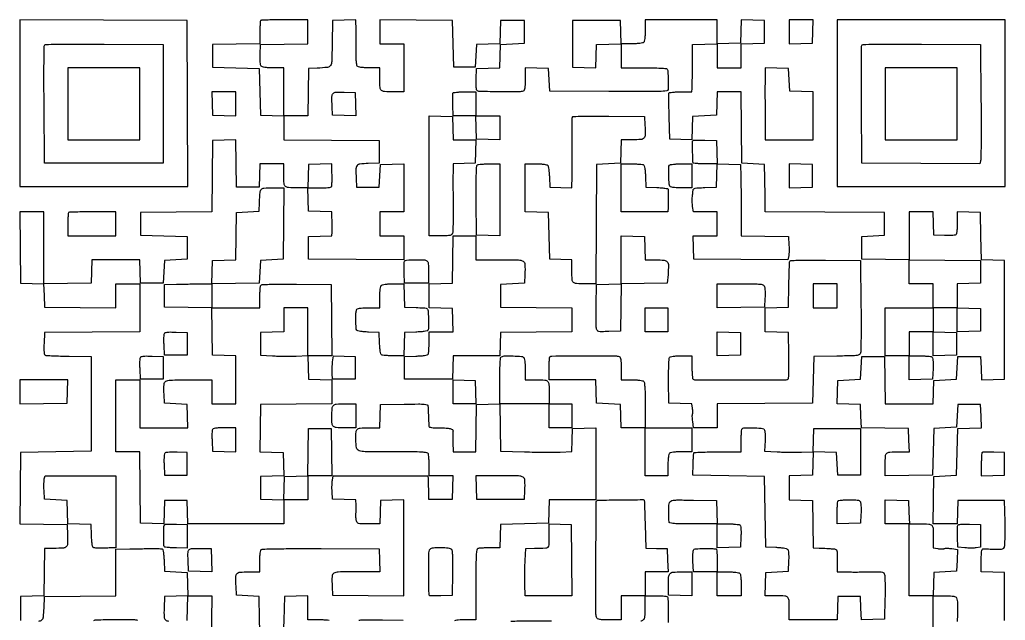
# Model space of a CAD drawing. Extents: x 156 to 936, y 100 to 969.
# Drawn here: x 156 to 936, y 494 to 969 of the extents above; entities that cross this region are included whole.
import ezdxf

# ---------------------------------------------------------------- set-up
doc = ezdxf.new("R2010")
doc.units = 0

msp = doc.modelspace()

# ---------------------------------------------------------------- linework, layer by layer
for points in [[(935.5, 493.5), (935.5, 512.5), (935.5, 531.5), (926.25, 531.787526), (917, 532.075052), (917, 541.037526, -0.00744), (917.063008, 545.271671, -0.02682), (917.287754, 547.96063, -0.04033), (917.655897, 549.625425, -0.306589), (918.25, 550.103467, -0.021515), (919.076863, 550.136195, -0.001507), (921.397508, 550.121163, -0.002134), (924.165553, 550.083074, -0.001605), (927.209602, 550.018417, 0.005646), (932.010131, 549.955262, 0.063929), (933.891915, 550.19329, 0.171243), (934.879098, 550.858136, 0.099633), (935.494778, 552.16495, 0.053713), (935.711545, 553.768641, 0.003003), (935.817507, 558.807829, 0.004598), (935.852496, 564.817956, 0.00335), (935.785177, 571.5), (935.5, 588.5), (917, 588.5), (898.5, 588.5), (898.212474, 579.25), (897.924948, 570), (888.440409, 570), (878.955869, 570), (879.227935, 588.75), (879.5, 607.5), (888.5, 608), (897.5, 608.5), (898, 627), (898.5, 645.5), (907.787023, 645.788016), (917.074046, 646.076031), (916.787023, 655.288016), (916.5, 664.5), (907.5, 664.5), (898.5, 664.5), (898, 655.5), (897.5, 646.5), (888.5, 646), (879.5, 645.5), (879, 627), (878.5, 608.5), (859.75, 608.227935), (841, 607.955869), (841, 616.870946, -0.014735), (841.19974, 623.647444, -0.195701), (842.254719, 625.857023, -0.175121), (844.606502, 626.829519, -0.011345), (852.119313, 627), (860.075052, 627), (859.787526, 636.25), (859.5, 645.5), (840.787236, 645.771928), (822.074471, 646.043857), (821.787236, 655.271928), (821.5, 664.5), (812.212977, 664.788016), (802.925954, 665.076031), (803.212977, 674.288016), (803.5, 683.5), (812.5, 684), (821.5, 684.5), (822, 693.5), (822.5, 702.5), (831.5, 702.5), (840.5, 702.5), (840.772065, 683.75), (841.044131, 665), (859.984539, 665), (878.924948, 665), (879.212474, 674.25), (879.5, 683.5), (888.5, 684), (897.5, 684.5), (898, 693.5), (898.5, 702.5), (907.5, 702.5), (916.5, 702.5), (916.788016, 693.212977), (917.076031, 683.925954), (926.288016, 684.212977), (935.5, 684.5), (935.5, 731.5), (935.5, 778.5), (926.271928, 778.787236), (917.043857, 779.074471), (916.771928, 797.787236), (916.5, 816.5), (907.25, 816.787526), (898, 817.075052), (897.984687, 808.787526, -0.009129), (897.918962, 805.519034, -0.01216), (897.732898, 802.554613, -0.009485), (897.472502, 800.106611, -0.110544), (897.149034, 799.206902, -0.187221), (896.340297, 798.610638, -0.039341), (894.5815, 798.278749, -0.027159), (891.914541, 798.135766, -0.008519), (887.914347, 798.206902), (879.5, 798.5), (879.212474, 807.75), (878.924948, 817), (869.462474, 817), (860, 817), (860, 797.977935), (860, 778.955869), (841.25, 779.227935), (822.5, 779.5), (822.5, 788.5), (822.5, 797.5), (831.5, 798), (840.5, 798.5), (840.5, 807.5), (840.5, 816.5), (793.25, 816.759792), (746, 817.019583), (745.955913, 824.259792, 0.0013), (745.924866, 827.832584, 0.000512), (745.86429, 832.751314, 0.000507), (745.787989, 838.066742, 0.000634), (745.705913, 843), (745.5, 854.5), (736.5, 855), (727.5, 855.5), (727.234427, 883.75), (726.968853, 912), (717.521953, 912), (708.075052, 912), (707.787526, 902.75), (707.5, 893.5), (698, 893), (688.5, 892.5), (688.211966, 883.211622), (687.923933, 873.923244), (679.211966, 874.211622), (670.5, 874.5), (670, 892.265642, -0.001896), (669.832473, 899.145783, -0.002916), (669.744792, 905.101782, -0.000969), (669.709014, 910.248941, -0.083071), (669.833333, 911.015642, -0.280891), (670.30482, 911.410051, -0.010733), (672.668746, 911.713055, -0.016348), (675.616019, 911.929551, -0.010158), (679.083333, 912), (688, 912), (688.166102, 914.75, 0.010913), (688.235366, 916.548063, 0.000836), (688.308057, 921.392188, 0.001148), (688.371846, 927.171376, 0.000875), (688.416102, 933.5), (688.5, 949.5), (698.25, 949.786212), (708, 950.072424), (708, 940.536212), (708, 931), (717.5, 931), (727, 931), (727, 940.462474), (727, 949.924948), (736.25, 950.212474), (745.5, 950.5), (745.5, 959.5), (745.5, 968.5), (736.288016, 968.787023), (727.076031, 969.074046), (726.788016, 959.787023), (726.5, 950.5), (717.25, 950.212474), (708, 949.924948), (708, 959.462474), (708, 969), (679.5, 969), (651, 969), (651, 960.7, -0.011084), (650.92177, 957.171507, -0.020332), (650.677711, 954.306878, -0.021091), (650.310542, 952.139671, -0.144849), (649.8, 951.2, -0.144682), (648.861987, 950.689961, -0.021131), (646.701269, 950.322617, -0.02038), (643.847487, 950.078344, -0.011159), (640.337526, 950), (632.075052, 950), (631.787526, 959.25), (631.5, 968.5), (612.5, 968.5), (593.5, 968.5), (593.5, 950), (593.5, 931.5), (602.711984, 931.212977), (611.923969, 930.925954), (612.211984, 940.212977), (612.5, 949.5), (622.25, 949.786212), (632, 950.072424), (632, 940.536212), (632, 931), (649.940983, 931, -0.004331), (657.445452, 930.934997, -0.009315), (663.224807, 930.727127, -0.004769), (667.767543, 930.435451, -0.240366), (668.508939, 929.985536, -0.125869), (668.891976, 928.760975, -0.004072), (669.123997, 923.560888, -0.008689), (669.226019, 918.211016, -0.014794), (669.10127, 913.740112, -0.370861), (668.044301, 912.64517, -0.015192), (662.148557, 912.276874, -0.008711), (651.274123, 912.118268, -0.000681), (622.25, 912.240112), (575.5, 912.5), (575, 921.5), (574.5, 930.5), (565.25, 930.787526), (556, 931.075052), (556, 922.144515, -0.006687), (555.937123, 917.443624, -0.034414), (555.688728, 914.851928, -0.069706), (555.217512, 913.347501, -0.192751), (554.418213, 912.606989, -0.091262), (551.158072, 911.998952, -0.002276), (535.974255, 912.032123, -0.001617), (520.437678, 912.187052, -0.138914), (518.206902, 912.850966, -0.187221), (517.610638, 913.659703, -0.039341), (517.278749, 915.4185, -0.027159), (517.135766, 918.085459, -0.008519), (517.206902, 922.085653), (517.5, 930.5), (526.712964, 930.787036), (535.925929, 931.074071), (536.212964, 940.287036), (536.5, 949.5), (546, 950), (555.5, 950.5), (555.5, 959.5), (555.5, 968.5), (546, 968.5), (536.5, 968.5), (536.212964, 959.287036), (535.925929, 950.074071), (526.712964, 949.787036), (517.5, 949.5), (517, 940.5), (516.5, 931.5), (508, 931.5), (499.5, 931.5), (499, 950), (498.5, 968.5), (469.75, 968.765335), (441, 969.030671), (441, 959.515335), (441, 950), (450.5, 950), (460, 950), (460, 931), (460, 912), (452.081787, 912, -0.01141), (444.599988, 912.170753, -0.175208), (442.252746, 913.14255, -0.195511), (441.199638, 915.349521, -0.014768), (441, 922.106989), (441, 931), (432.622445, 931, -0.009981), (428.851243, 931.075292, -0.023877), (426.063977, 931.320277, -0.029276), (424.089286, 931.708143, -0.157685), (423.176821, 932.286944, -0.139185), (422.749561, 933.253728, -0.012507), (422.443752, 935.912297, -0.015085), (422.246783, 939.227521, -0.010021), (422.21199, 943.036944, 0.002121), (422.240165, 947.26301, 0.001372), (422.238603, 952.154688, 0.001379), (422.210775, 956.934878, 0.002609), (422.157614, 960.787526), (422, 969.075052), (412.75, 968.787526), (403.5, 968.5), (403.227493, 950.263403, -0.003798), (402.906799, 936.036086, -0.12848), (401.960325, 932.813785, -0.236188), (399.5988, 931.314503, -0.016371), (391.5, 930.754332), (384.5, 930.5), (384.227935, 911.75), (383.955869, 893), (374.41933, 893), (364.882791, 893), (365.005367, 902.25, 0.001626), (365.047817, 906.495144, 0.000916), (365.073144, 911.646875, 0.000914), (365.079677, 916.84609, 0.001497), (365.063971, 921.25), (365, 931), (356.622445, 931, -0.009406), (352.657348, 931.0746, -0.027148), (349.921657, 931.326735, -0.03848), (348.060853, 931.748928, -0.145524), (347.078674, 932.405204, -0.126804), (346.594776, 933.431833, -0.023545), (346.298867, 935.514748, -0.021342), (346.157498, 938.264652, -0.01153), (346.206229, 941.655204), (346.5, 949.5), (365.25, 949.772065), (384, 950.044131), (384, 959.522065), (384, 969), (365.666667, 969, 0.0034), (358.591013, 968.951878, 0.005368), (352.522917, 968.804167, 0.001621), (347.281849, 968.603258, 0.188134), (346.666667, 968.333333, 0.174642), (346.400825, 967.768066, 0.005895), (346.195833, 965.27419, 0.0105), (346.048335, 962.28013, 0.007056), (346, 958.855399), (346, 950.044131), (327.25, 949.772065), (308.5, 949.5), (308.5, 940.5), (308.5, 931.5), (327, 931), (345.5, 930.5), (346, 912), (346.5, 893.5), (355.75, 893.212474), (365, 892.924948), (365, 883.474499), (365, 874.02405), (402.75, 873.762025), (440.5, 873.5), (440.5, 864.5), (440.5, 855.5), (431.759315, 855.211203, 0.017722), (425.222155, 854.762911, 0.198326), (422.97509, 853.54849, 0.170867), (422.062458, 851.011209, 0.012477), (422.199088, 843.479083), (422.5, 836.5), (431.5, 836.5), (440.5, 836.5), (441, 845.5), (441.5, 854.5), (450.75, 854.787526), (460, 855.075052), (460, 836.037526), (460, 817), (450.5, 817), (441, 817), (441, 807.5), (441, 798), (450.5, 798), (460, 798), (460, 788.531091), (460, 779.062183), (422.25, 779.281091), (384.5, 779.5), (384.5, 788.5), (384.5, 797.5), (393.75, 797.787526), (403, 798.075052), (403.133112, 800.787526, 0.007695), (403.205505, 802.938386, 0.005474), (403.223131, 805.350366, 0.003789), (403.187614, 808.516471, 0.001219), (403.087891, 813.212474), (403, 816.924948), (393.75, 817.212474), (384.5, 817.5), (384.212474, 826.75), (383.924948, 836), (393.462474, 836, 0.005603), (398.523885, 836.056719, 0.033123), (401.162374, 836.291191, 0.076292), (402.57321, 836.738681, 0.272397), (403.071429, 837.5, 0.007464), (403.099181, 838.349573, 0.001456), (403.121875, 839.88125, 0.001546), (403.137614, 841.667176, 0.00143), (403.142857, 843.5, 0.00131), (403.137668, 845.481078, 0.000912), (403.121875, 847.717273, 0.00092), (403.098863, 849.862526, 0.001906), (403.071429, 851.537526), (403, 855.075052), (393.75, 854.787526), (384.5, 854.5), (384.212474, 845.25), (383.924948, 836), (376.044262, 836, -0.011491), (368.592092, 836.171283, -0.175559), (366.249844, 837.143776, -0.19511), (365.199102, 839.350994, -0.014732), (365, 846.106989), (365, 855), (355.537526, 855), (346.075052, 855), (345.787526, 845.75), (345.5, 836.5), (336.5, 836.5), (327.5, 836.5), (327.227798, 855.287232), (326.955596, 874.074464), (317.727798, 873.787232), (308.5, 873.5), (308.234453, 845.265547), (307.968906, 817.031094), (279.734453, 816.765547), (251.5, 816.5), (251.5, 807.5), (251.5, 798.5), (270, 798), (288.5, 797.5), (288.5, 788.5), (288.5, 779.5), (279.5, 779), (270.5, 778.5), (270, 769.5), (269.5, 760.5), (260.5, 760.5), (251.5, 760.5), (251.212474, 769.75), (250.924948, 779), (232, 779), (213.075052, 779), (212.787526, 769.75), (212.5, 760.5), (193.75, 760.227935), (175, 759.955869), (175, 788.477935), (175, 817), (165.484427, 817), (155.968853, 817), (156.234427, 788.75), (156.5, 760.5), (165.712964, 760.212964), (174.925929, 759.925929), (175.212964, 750.712964), (175.5, 741.5), (203.75, 741.234427), (232, 740.968853), (232, 750.484427), (232, 760), (241.5, 760), (251, 760), (251, 741.012025), (251, 722.02405), (213.25, 721.762025), (175.5, 721.5), (175.210829, 712.733647, 0.00737), (175.132465, 708.436735, 0.028627), (175.275393, 705.779803, 0.046619), (175.61643, 704.132566, 0.230735), (176.244302, 703.459747, 0.080308), (177.248239, 703.249818, 0.001709), (182.309211, 703.034876, 0.003904), (188.244387, 702.849525, 0.002617), (195.033473, 702.7261), (212.5, 702.5), (212.5, 665), (212.5, 627.5), (184.5, 627), (156.5, 626.5), (156.234464, 598.272122), (155.968929, 570.044245), (174.734464, 569.772122), (193.5, 569.5), (193.789171, 560.733647, -0.015236), (193.805876, 554.065499, -0.198379), (192.816365, 551.847555, -0.177161), (190.497243, 550.842897, -0.0117), (183.101522, 550.586035), (175.5, 550.5), (175.228072, 531.787236), (174.956143, 513.074471), (165.728072, 512.787236), (156.5, 512.5), (156.5, 503), (156.5, 493.5)], [(345.958517, 486.981462, -0.004527), (345.773792, 494.573796), (345.5, 512.5), (336.5, 513), (327.5, 513.5), (327.199088, 520.479083, -0.012322), (327.058134, 528.11956, -0.176722), (327.990719, 530.627338, -0.202101), (330.267676, 531.772817, -0.01682), (337.019052, 532), (346, 532), (346, 540.377555, -0.009914), (346.074014, 544.110033, -0.023531), (346.314505, 546.876642, -0.027886), (346.690413, 548.836316, -0.175627), (347.25, 549.666701, -0.153923), (348.390123, 550.050424, -0.000693), (361.261784, 550.279805, -0.003102), (376.265799, 550.433289, -0.00174), (394.5, 550.443219), (440.5, 550.308147), (440.787526, 541.154073), (441.075052, 532), (422.556578, 532, 0.004224), (408.070944, 531.877633, 0.130728), (404.640505, 530.902788, 0.254657), (403.172942, 528.427798, 0.019903), (403.199088, 520.479083), (403.5, 513.5), (431.75, 513.234427), (460, 512.968853), (460, 551.021953), (460, 589.075052), (450.75, 588.787526), (441.5, 588.5), (441.212474, 579.25), (440.924948, 570), (431.981526, 570, -0.004582), (426.332232, 570.051774, -0.0567), (424.204819, 570.333386, -0.163835), (423.110477, 571.034319, -0.108026), (422.439621, 572.384547, -0.02878), (422.226336, 573.503443, -0.015198), (422.084572, 574.910361, -0.015075), (422.026586, 576.363562, -0.022481), (422.071369, 577.634547, 0.01209), (422.149469, 579.027818, 0.005149), (422.189672, 580.895688, 0.005091), (422.191746, 582.889954, 0.00666), (422.1508, 584.712474), (422, 588.924948), (412.75, 589.212474), (403.5, 589.5), (403.189182, 595.5, -0.011001), (403.113846, 598.03116, -0.009668), (403.144467, 600.674855, -0.009761), (403.264851, 603.059607, -0.028609), (403.473426, 604.690997), (404.068488, 607.881994), (441.534244, 607.938284), (479, 607.994574), (479.162177, 605.747287, -0.009486), (479.230379, 604.463323, -0.001767), (479.302512, 602.103891, -0.001893), (479.366653, 599.344752, -0.001728), (479.412177, 596.5), (479.5, 589.5), (489, 589.5), (498.5, 589.5), (498.787526, 598.75), (499.075052, 608), (489.537526, 608), (480, 608), (480, 615.918213, 0.00705), (479.955615, 619.066073, 0.008902), (479.821697, 621.9751, 0.007317), (479.631074, 624.400281, 0.06844), (479.393011, 625.418213, 0.272818), (478.245492, 626.33055, 0.020851), (474.152025, 626.730307, 0.012425), (466.940217, 626.952532, 0.001489), (451, 627, -0.002009), (429.397956, 627.086811, -0.077286), (424.642174, 627.86554, -0.274496), (422.57407, 630.230989, -0.045691), (422, 636.5, -0.015807), (422.197113, 642.73359, -0.190057), (423.199241, 644.86858, -0.177462), (425.421148, 645.821213, -0.013444), (432.069463, 646), (440.924948, 646), (441.212474, 655.25), (441.5, 664.5), (460.25, 664.772065, -0.001895), (471.649527, 664.894273, -0.02158), (476.14699, 664.731294, -0.064797), (478.360198, 664.262368, -0.301625), (479.107888, 663.272065, -0.003652), (479.164147, 662.22157, -0.000548), (479.259399, 660.111169, -0.000615), (479.366095, 657.618531, -0.000531), (479.472168, 655, 0.001221), (479.580273, 652.419418, 0.00156), (479.693112, 650.042187, 0.001207), (479.798745, 648.049697, 0.013194), (479.86428, 647.25, 0.293422), (480.337703, 646.66333, 0.042836), (481.898836, 646.288931, 0.028568), (484.399002, 646.056656, 0.008415), (488.25, 645.984687, -0.01207), (493.511534, 645.847888, -0.046654), (496.740655, 645.381721, -0.099044), (498.471356, 644.579469, -0.289068), (498.934365, 643.408359, 0.043256), (498.870439, 642.770177, 0.001821), (498.848236, 640.490268, 0.003127), (498.848662, 637.7851, 0.002217), (498.881579, 634.75), (499, 627), (507.977935, 627), (516.955869, 627), (517.227935, 645.75), (517.5, 664.5), (526.75, 664.787526), (536, 665.075052), (536, 683.454192, -0.003233), (536.058253, 692.463572, -0.013293), (536.273864, 697.917134, -0.013591), (536.609185, 701.501496, -0.273211), (537.25, 702.337719, -0.091229), (540.224413, 702.945534, -0.012563), (546.570872, 702.91059, -0.008923), (553.044002, 702.596555, -0.181731), (554.8, 701.8, -0.144849), (555.310542, 700.860329, -0.021091), (555.677711, 698.693122, -0.020332), (555.92177, 695.828493, -0.011084), (556, 692.3), (556, 684), (564.893011, 684, -0.014768), (571.650479, 683.800362, -0.195511), (573.85745, 682.747254, -0.175208), (574.829247, 680.400012, -0.01141), (575, 672.918213), (575, 665), (584, 665), (593, 665), (593, 655.5), (593, 646), (584, 646), (575, 646), (575, 655.5), (575, 665), (555.477935, 665), (535.955869, 665), (536.227935, 646.25), (536.5, 627.5), (555.5, 627, 0.002712), (563.450009, 626.833929, 0.002495), (571.625285, 626.748305, 0.002491), (578.914976, 626.744651, 0.008245), (583.713735, 626.845294), (592.92747, 627.190588), (593.213735, 636.345294), (593.5, 645.5), (602.75, 645.787526), (612, 646.075052), (612, 617.537526), (612, 589), (593.537526, 589), (575.075052, 589), (574.787526, 579.75), (574.5, 570.5), (555.5, 570), (536.5, 569.5), (536.212474, 560.25), (535.924948, 551), (528.044262, 551, 0.007082), (524.910777, 550.955612, 0.008933), (522.013877, 550.821697, 0.007357), (519.59865, 550.631047, 0.068336), (518.581787, 550.393011, 0.273), (517.66906, 549.2442, 0.020733), (517.269618, 545.135087, 0.01238), (517.047441, 537.897163, 0.001482), (517, 521.893011), (517, 494), (508.54969, 494, 0.008446), (504.435046, 493.930494, 0.029678), (501.798801, 493.684293, 0.046794), (500.111007, 493.26055, 0.181657)], [(647.429085, 493.176663, 0.18106), (649.767356, 494.179831, 0.19079), (650.809647, 496.45107, 0.013298), (651, 503.606989), (651, 513), (641.5, 513), (632, 513), (632, 503.5), (632, 494), (622.606989, 494, -0.006556), (617.794717, 494.063101, -0.030406), (615.026086, 494.30463, -0.056258), (613.380875, 494.742661, -0.210995), (612.644762, 495.483352, -0.091714), (612.068439, 498.588899, -0.000241), (612.064403, 542.395348, -0.000123), (612.092762, 586.929254, -0.198683), (612.681037, 588.347704, -0.195702), (613.717803, 588.784672, -0.000409), (631.490633, 588.98981, -0.00036), (649.32979, 589.168288, -0.234171), (650.194016, 588.75, -0.156311), (650.277219, 588.521966, -0.000156), (650.49436, 583.018789, -0.001509), (650.716886, 576.858459, -0.000924), (650.944016, 569.590559), (651.5, 550.681118), (660, 550.590559), (668.5, 550.5), (668.787526, 541.25), (669.075052, 532), (660.037526, 532), (651, 532), (651, 522.5), (651, 513), (660, 513, -0.005132), (665.148213, 512.947154, -0.042764), (667.465055, 512.700631, -0.126572), (668.589306, 512.166834, -0.218407), (669.027272, 511.25, -0.000629), (669.045193, 509.998923, -0.00002), (669.111959, 504.873438, -0.000038), (669.189954, 498.832095, -0.000027), (669.277272, 492)], [(879.044039, 488.101301, -0.003154), (879, 495.081787), (879, 513), (869.5, 513), (860, 513), (860, 541.5), (860, 570), (850.5, 570), (841, 570), (841, 579.537526), (841, 589.075052), (850.25, 588.787526), (859.5, 588.5), (859.787526, 579.25), (860.075052, 570), (867.955738, 570, -0.01146), (875.405071, 569.829244, -0.175015), (877.748244, 568.85961, -0.19554), (878.800004, 566.658252, -0.014878), (879, 559.938324), (879, 551.090626), (882.49247, 550.435435, 0.023565), (883.952927, 550.232119, 0.022318), (885.452864, 550.162209, 0.022915), (886.784057, 550.220651, 0.069289), (887.666085, 550.425359, -0.07329), (888.594602, 550.633081, -0.018828), (890.135196, 550.688754, -0.018759), (891.916926, 550.619154, -0.018075), (893.710811, 550.416116), (898.074391, 549.761757), (897.787195, 541.130878), (897.5, 532.5), (888.5, 532), (879.5, 531.5), (879.212474, 522.25), (878.924948, 513), (887.855485, 513, -0.006687), (892.556376, 512.937123, -0.034414), (895.148072, 512.688728, -0.069706), (896.652499, 512.217512, -0.192751), (897.393011, 511.418213, -0.09206), (898.145544, 507.347604, -0.003894), (898.019097, 492.616753, -0.00225)], [(171.057347, 493.065605, 0.177046), (173.578192, 494.009645, 0.194277), (174.776454, 496.321238, 0.015844), (175.212602, 503.259666), (175.5, 512.5), (203.75, 512.765573), (232, 513.031147), (232, 531.515573), (232, 550), (243.25, 550.1825, -0.000082), (248.055009, 550.259664, -0.000067), (253.190969, 550.340617, -0.000067), (257.913478, 550.413785, -0.000178), (261.293725, 550.464494, -0.007877), (263.96253, 550.461532, -0.010831), (266.359783, 550.369134, -0.007739), (268.345779, 550.218583, -0.116127), (268.999758, 550.00015, -0.214736), (269.373177, 549.447441, -0.009589), (269.730428, 547.114419, -0.014689), (270.027242, 544.253952, -0.00983), (270.206033, 540.968156), (270.5, 532.5), (279.5, 532), (288.5, 531.5), (288.787023, 522.288016), (289.074046, 513.076031), (279.787023, 512.788016), (270.5, 512.5), (270.21285, 503.278376, 0.015677), (270.214404, 496.310366, 0.205536), (271.283482, 494.021712, 0.182473), (273.743558, 493.0749, 0.011944)], [(400.847717, 493.511803, 0.008572), (398.426061, 493.751654, 0.011463), (395.496713, 493.923668, 0.008468), (392.25, 493.984687), (384, 494), (384, 503.537526), (384, 513.075052), (374.75, 512.787526), (365.5, 512.5), (364.944016, 493.5, -0.000919), (364.716886, 486.197375, -0.001503)], [(249.418213, 493.393011, 0.090964), (246.266283, 493.982796, 0.00225), (231.524421, 493.968829, 0.001588), (216.434869, 493.838726, 0.139483), (214.292098, 493.201688, 0.195149)], [(459.5, 493.5), (443, 493.747311, 0.003089), (436.515654, 493.804442, 0.004245), (430.685938, 493.770293, 0.002751), (425.795503, 493.673199, 0.0501), (424.25, 493.478259, 0.116609)], [(544.75, 493.071857, -0.000705), (557.093714, 493.155825, -0.001065), (567.842393, 493.190901, -0.001227), (576.954295, 493.178868, -0.002402)]]:
    msp.add_lwpolyline(points, format="xyb")
for points in [[(156, 903.007138), (156, 837), (222.50719, 837), (289.014379, 837), (288.75719, 902.75), (288.5, 968.5), (222.25, 968.757138), (156, 969.014276)], [(765, 959.462474), (765, 949.924948), (774.25, 950.212474), (783.5, 950.5), (783.787526, 959.75), (784.075052, 969), (774.537526, 969), (765, 969)], [(803, 903), (803, 837), (869.5, 837), (936, 837), (936, 903), (936, 969), (869.5, 969), (803, 969)], [(194, 902.5), (194, 874), (222.5, 874), (251, 874), (251, 902.5), (251, 931), (222.5, 931), (194, 931)], [(841, 902.5), (841, 874), (869.5, 874), (898, 874), (898, 902.5), (898, 931), (869.5, 931), (841, 931)], [(308.212474, 902.75), (308.5, 893.5), (317.75, 893.212474), (327, 892.924948), (327, 902.462474), (327, 912), (317.462474, 912), (307.924948, 912)], [(765, 845.5), (765, 835.924948), (774.25, 836.212474), (783.5, 836.5), (783.5, 845.5), (783.5, 854.5), (774.25, 854.787526), (765, 855.075052)], [(784, 750.5), (784, 741), (793.5, 741), (803, 741), (803, 750.5), (803, 760), (793.5, 760), (784, 760)], [(669, 731.5), (669, 722), (660, 722), (651, 722), (651, 731.5), (651, 741), (660, 741), (669, 741)], [(726.5, 712.5), (726.5, 703.5), (717.25, 703.212474), (708, 702.924948), (708, 712.5), (708, 722.075052), (717.25, 721.787526), (726.5, 721.5)], [(156, 674.477935), (156, 664.955869), (174.75, 665.227935), (193.5, 665.5), (193.787526, 674.75), (194.075052, 684), (175.037526, 684), (156, 684)], [(516.787526, 674.25), (517.075052, 665), (508.037526, 665), (499, 665), (499, 674.538933), (499, 684.077866), (507.75, 683.788933), (516.5, 683.5)]]:
    msp.add_lwpolyline(points, close=True)
for points in [[(269.5, 902.5), (269.5, 855.5), (222.5, 855.5), (175.5, 855.5), (175.239372, 901.5, -0.000997), (175.174287, 919.225103, -0.001596), (175.197198, 934.357597, -0.000282), (175.267665, 947.72814, -0.090314), (175.461789, 948.759906, -0.301449), (176.45055, 949.464468, -0.003096), (185.402033, 949.70934, -0.005599), (198.68089, 949.841585, -0.001079), (222.722417, 949.759906), (269.5, 949.5)], [(916.777529, 904.5, -0.001169), (916.844214, 887.089041, -0.00181), (916.812248, 872.054912, -0.000538), (916.723164, 858.995066, -0.057675), (916.505999, 857.240125), (915.956939, 854.980251), (869.22847, 855.240125), (822.5, 855.5), (822.239372, 901.5, -0.000997), (822.174287, 919.225103, -0.001596), (822.197198, 934.357597, -0.000282), (822.267665, 947.72814, -0.090314), (822.461789, 948.759906, -0.301449), (823.45055, 949.464468, -0.003096), (832.402033, 949.70934, -0.005599), (845.68089, 949.841585, -0.001079), (869.722417, 949.759906), (916.5, 949.5)], [(745.927517, 927.787526, 0.003793), (745.847631, 922.262543, 0.001459), (745.817277, 914.58762, 0.001177), (745.830227, 904.75281, 0.00058), (745.890639, 892.25), (746, 874), (765, 874), (784, 874), (784, 892.962474), (784, 911.924948), (774.75, 912.212474), (765.5, 912.5), (765, 921.5), (764.5, 930.5), (755.25, 930.787526), (746, 931.075052)], [(421.788029, 902.211971), (422.076058, 892.923942), (412.788029, 893.211971), (403.5, 893.5), (403.221557, 900.5, -0.01146), (403.091264, 908.237908, -0.175893), (404.00282, 910.70212, -0.211003), (406.215515, 911.777415, -0.017382), (412.778718, 911.788514), (421.5, 911.5)], [(517, 902.5), (517, 893), (526.5, 893), (536, 893), (536, 883.462474), (536, 873.924948), (526.75, 874.212474), (517.5, 874.5), (517.212474, 883.75), (516.924948, 893), (508.035948, 893), (499.146947, 893), (498.823474, 901.523175, -0.004031), (498.723784, 904.859493, -0.005712), (498.692937, 907.82961, -0.003384), (498.712423, 910.325963, -0.078732), (498.833333, 911.023175, -0.280981), (499.300091, 911.411642, -0.010265), (501.686186, 911.713267, -0.016066), (504.639201, 911.929466, -0.010239), (508.083333, 912), (517, 912)], [(498.787526, 883.25), (499.075052, 874), (508.075052, 874), (517.075052, 874), (516.787526, 864.75), (516.5, 855.5), (507.75, 855.211067), (499, 854.922134), (498.903919, 847.211067, 0.003078), (498.87768, 843.048601, 0.000774), (498.887177, 836.267067, 0.00079), (498.922289, 828.514508, 0.000797), (498.981845, 820.783203, -0.003298), (499.001612, 813.464651, -0.004704), (498.915176, 806.967211, -0.002665), (498.761638, 801.492931, -0.068598), (498.510538, 800.033203, -0.140726), (497.779032, 798.933431, -0.1244), (496.540675, 798.324965, -0.046996), (494.220777, 798.0564, -0.005333), (488.932612, 798), (480, 798), (479.962766, 816.5, -0.000168), (479.94848, 825.024282, -0.000093), (479.936469, 835.440625, -0.000093), (479.928216, 845.999363, -0.000149), (479.925532, 855, -0.000164), (479.928266, 863.319929, -0.000156), (479.936469, 871.779773, -0.000155), (479.948375, 879.257972, -0.000555), (479.962766, 884.037526), (480, 893.075052), (489.25, 892.787526), (498.5, 892.5)], [(650.800912, 885.520917, -0.012303), (650.942101, 877.883746, -0.176255), (650.011851, 875.374694, -0.202443), (647.739673, 874.228106, -0.016964), (641.018474, 874), (632.075052, 874), (631.787526, 864.75), (631.5, 855.5), (622, 855), (612.5, 854.5), (612.240208, 807.25), (611.980417, 760), (604.071996, 760, -0.011404), (596.60037, 760.170439, -0.174832), (594.253633, 761.139962, -0.195775), (593.200267, 763.341965, -0.014884), (593, 770.068056), (593, 778.922134), (584.25, 779.211067), (575.5, 779.5), (575, 798), (574.5, 816.5), (565.25, 816.787526), (556, 817.075052), (556, 836.037526), (556, 855), (564.377555, 855, -0.009926), (568.166961, 854.924766, -0.024173), (570.949592, 854.679152, -0.030079), (572.912736, 854.288322, -0.156616), (573.831844, 853.702616, -0.123819), (574.268892, 852.789339, -0.013166), (574.679152, 850.450258, -0.0156), (575.012379, 847.592986, -0.011934), (575.204288, 844.452616), (575.5, 836.5), (584.25, 836.211067), (593, 835.922134), (593.093279, 845.211067, 0.001956), (593.122652, 850.003506, 0.000619), (593.129651, 857.156956, 0.000618), (593.117722, 865.13342, 0.000687), (593.08611, 872.833891, -0.002959), (593.089231, 879.928179, -0.004577), (593.184291, 886.055849, -0.001562), (593.330988, 891.333496, -0.131414), (593.5614, 892.099348, -0.252149), (594.254366, 892.499083, -0.001515), (601.827244, 892.69746, -0.005388), (610.914794, 892.809999, -0.002757), (622.31857, 892.765457), (650.5, 892.5)], [(707.787036, 864.287036), (708.074071, 855.074071), (717.287036, 854.787036), (726.5, 854.5), (726.699908, 845, -0.002313), (726.780345, 840.09988, -0.000733), (726.855807, 832.789294, -0.000732), (726.916063, 824.638876, -0.000814), (726.949908, 816.772065), (727, 798.044131), (745.75, 797.772065), (764.5, 797.5), (764.800912, 790.520917, -0.008458), (764.875135, 787.685894, -0.009302), (764.849464, 784.938645, -0.008799), (764.742678, 782.595654, -0.045722), (764.54364, 781.317853), (763.985456, 779.093871), (726.742728, 779.296935), (689.5, 779.5), (689.212474, 788.75), (688.924948, 798), (698.462474, 798), (708, 798), (708, 807.5), (708, 817), (698.561273, 817), (689.122546, 817), (688.519444, 821.25, -0.017606), (688.319607, 823.132548, -0.012056), (688.219829, 825.279688, -0.012166), (688.223989, 827.355573, -0.023986), (688.346388, 829, 0.002434), (688.519226, 830.465591, 0.002236), (688.682944, 831.974914, 0.002233), (688.816944, 833.322508, 0.007366), (688.888217, 834.212474, -0.22421), (689.387851, 835.113491, -0.103591), (690.641966, 835.668912, -0.039357), (693.108547, 835.995896, -0.005513), (698.25, 836.212474), (707.5, 836.5), (707.787526, 845.75), (708.075052, 855), (698.537526, 855, -0.00737), (694.874356, 855.053999, -0.012065), (691.774979, 855.220312, -0.005739), (689.215999, 855.44922, -0.350826), (688.909213, 855.75, -0.023744), (688.667488, 859.056096, -0.003924), (688.554582, 865.449206, -0.001249), (688.50406, 872.357228, -0.125955), (688.737151, 873.286447, -0.253966), (689.205354, 873.591205, -0.006883), (691.731201, 873.757731, -0.012675), (694.786693, 873.839384, -0.00815), (698.331542, 873.786447), (707.5, 873.5)], [(536, 826.462474), (536, 797.924948), (526.75, 798.212474), (517.5, 798.5), (517.304021, 825.97437, -0.002129), (517.265594, 839.343613, -0.008505), (517.416254, 847.53364, -0.00621), (517.685489, 853.159133, -0.240554), (518.304021, 854.209057, -0.112933), (519.149538, 854.509445, -0.00863), (521.572119, 854.750529, -0.011508), (524.502844, 854.923386, -0.00851), (527.75, 854.984687), (536, 855)], [(649.706033, 854.202843, -0.192561), (650.236162, 853.466763, -0.02067), (650.666992, 851.36687, -0.020911), (651.005667, 848.539342, -0.010674), (651.206033, 844.968156), (651.5, 836.5), (660.25, 836.211067, -0.010265), (663.609278, 836.031043, -0.016694), (666.449271, 835.724695, -0.010657), (668.716388, 835.353822, -0.341987), (669.066667, 834.961067, -0.013307), (669.092892, 834.346452, -0.001212), (669.11375, 832.813563, -0.001569), (669.128462, 830.985031, -0.001227), (669.133333, 829, -0.00112), (669.128471, 826.829649, -0.000841), (669.11375, 824.440625, -0.000849), (669.092297, 822.192431, -0.001951), (669.066667, 820.5), (669, 817), (650.5, 817), (632, 817), (632, 836), (632, 855), (640.25, 854.984687, -0.008579), (643.497876, 854.922928, -0.011582), (646.430835, 854.748704, -0.008725), (648.854929, 854.505619, -0.112667)], [(688, 845.5), (688, 836), (679.468615, 836, -0.008575), (675.536146, 836.067451, -0.026188), (672.877956, 836.298399, -0.035195), (671.135247, 836.668729, -0.250062), (670.535581, 837.25, -0.059849), (669.87471, 840.661603, -0.014239), (669.623757, 846.452221, -0.00853), (669.636899, 852.357007, -0.193905), (670.288736, 853.888736, -0.152627), (671.14726, 854.338404, -0.015509), (673.4503, 854.683056, -0.017715), (676.351842, 854.921835, -0.011671), (679.7, 855), (688, 855)], [(364.765573, 807.75), (364.5, 779.5), (355.5, 779), (346.5, 778.5), (346, 769.5), (345.5, 760.5), (326.75, 760.227935), (308, 759.955869), (308, 750.477935), (308, 741), (327, 741), (346, 741), (346.015313, 749.25, -0.00875), (346.07822, 752.499678, -0.011763), (346.255867, 755.438231, -0.008962), (346.503966, 757.866189, -0.112005), (346.812719, 758.731213, -0.239573), (347.903426, 759.377033, -0.007229), (353.331163, 759.647884, -0.008905), (361.414498, 759.790105, -0.002051), (375.047406, 759.731213), (402.5, 759.5), (402.765573, 731.25), (403.031147, 703), (393.478047, 703), (383.924948, 703), (384.212474, 693.75), (384.5, 684.5), (393.75, 684.212474), (403, 683.924948), (403, 674.478047), (403, 665.031147), (374.75, 664.765573), (346.5, 664.5), (346.228074, 645.787816), (345.956148, 627.075632), (355.228074, 626.787816), (364.5, 626.5), (364.787023, 617.288016), (365.074046, 608.076031), (355.787023, 607.788016), (346.5, 607.5), (346.5, 598.5), (346.5, 589.5), (355.711984, 589.212977), (364.923969, 588.925954), (365.211984, 598.212977), (365.5, 607.5), (374.728072, 607.787236), (383.956143, 608.074471), (384.228072, 626.787236), (384.5, 645.5), (393.5, 645.5), (402.5, 645.5), (402.772065, 626.75), (403.044131, 608), (393.522065, 608), (384, 608), (384, 598.5), (384, 589), (374.5, 589), (365, 589), (365, 579.5), (365, 570), (327.037526, 570), (289.075052, 570), (288.787526, 579.25), (288.5, 588.5), (279.5, 588.5), (270.5, 588.5), (270.211984, 579.212977), (269.923969, 569.925954), (260.711984, 570.212977), (251.5, 570.5), (251.234427, 598.75), (250.968853, 627), (241.484427, 627), (232, 627), (232, 655.5), (232, 684), (241.5, 684), (251, 684), (251, 665), (251, 646), (270.037526, 646), (289.075052, 646), (288.787526, 655.25), (288.5, 664.5), (279.5, 665), (270.5, 665.5), (270.199088, 672.479083, -0.019909), (270.173151, 680.395602, -0.254894), (271.635435, 682.859043, -0.130519), (275.053619, 683.828541, -0.0042), (289.512777, 683.95), (308, 683.95), (308, 674.475), (308, 665), (317.5, 665), (327, 665), (327, 683.962474), (327, 702.924948), (317.75, 703.212474), (308.5, 703.5), (308.228016, 722.228016), (307.956031, 740.956031), (289.228016, 741.228016), (270.5, 741.5), (270.5, 750.5), (270.5, 759.5), (280, 759.699908, -0.0012), (284.304839, 759.780162, -0.000721), (289.415539, 759.855807, -0.000721), (294.498942, 759.916386, -0.001259), (298.712474, 759.949908), (307.924948, 760), (308.212474, 769.25), (308.5, 778.5), (317.728072, 778.787236), (326.956143, 779.074471), (327.228072, 797.787236), (327.5, 816.5), (336.5, 817), (345.5, 817.5), (345.754332, 824.5, -0.009083), (346.189336, 832.476418, -0.165694), (347.16885, 834.786412, -0.198872), (349.296773, 835.810958, -0.014026), (356.034625, 836), (365.031147, 836)], [(194.666667, 816.333333, 0.174709), (194.400808, 815.76784, 0.005871), (194.195833, 813.267708, 0.010477), (194.048334, 810.266524, 0.007039), (194, 806.833333), (194, 798), (213, 798), (232, 798), (232, 807.5), (232, 817), (213.666667, 817, 0.0034), (206.591013, 816.951878, 0.005368), (200.522917, 816.804167, 0.001621), (195.281849, 816.603258, 0.188134)], [(517, 788.5), (517, 779), (535.980948, 779, -0.004047), (550.842033, 778.879707, -0.128285), (554.328097, 777.909788, -0.256907), (555.819628, 775.428961, -0.02037), (555.800912, 767.479083), (555.5, 760.5), (546, 760), (536.5, 759.5), (536.5, 750.5), (536.5, 741.5), (564.75, 741.234427), (593, 740.968853), (593, 731.5), (593, 722.031147), (564.75, 721.765573), (536.5, 721.5), (536.211709, 712.192168), (535.923418, 702.884336), (526.711709, 703.006139, 0.001589), (522.518206, 703.048263, 0.000932), (517.499775, 703.073371, 0.000932), (512.481268, 703.079768, 0.001589), (508.287526, 703.063971), (499.075052, 703), (498.787526, 693.75), (498.5, 684.5), (479.5, 684.5), (460.5, 684.5), (460.5, 693.5), (460.5, 702.5), (469.467001, 702.792098, 0.009786), (473.292364, 702.991711, 0.020298), (476.262875, 703.326695, 0.020215), (478.447011, 703.75425, 0.195149), (479.201688, 704.292098, 0.112618), (479.504907, 705.144238, 0.008743), (479.748365, 707.568616, 0.011595), (479.922842, 710.501991, 0.008591), (479.984687, 713.75), (480, 722), (489.537526, 722), (499.075052, 722), (498.787526, 731.25), (498.5, 740.5), (489.25, 740.787526), (480, 741.075052), (480, 750.5), (480, 759.924948), (489.25, 760.212474), (498.5, 760.5), (498.772065, 779.25), (499.044131, 798), (508.022065, 798), (517, 798)], [(650.787526, 788.25), (651.075052, 779), (659.562277, 779, -0.022415), (665.98238, 778.712037, -0.200303), (668.428228, 777.423054, -0.177486), (669.393196, 774.687194, -0.016953), (669.061422, 767.5), (668.5, 760.5), (650.271983, 760.227526), (632.043965, 759.955053), (631.771983, 741.227526), (631.5, 722.5), (622.278376, 722.21285, -0.00416), (616.423524, 722.079288, -0.054076), (614.256995, 722.282581, -0.166055), (613.155201, 722.929199, -0.117853), (612.492861, 724.21285, -0.05373), (612.280854, 725.781122, -0.003049), (612.178483, 730.675025, -0.004642), (612.146189, 736.513002, -0.003387), (612.214485, 743), (612.5, 759.5), (622.25, 759.786212), (632, 760.072424), (632, 779.073738), (632, 798.075052), (641.25, 797.787526), (650.5, 797.5)], [(478.74964, 777.75, -0.132415), (479.133904, 776.862895, -0.012858), (479.416164, 774.517187, -0.015602), (479.596246, 771.655175, -0.011725), (479.622084, 768.5), (479.5, 760.5), (470, 760.5), (460.5, 760.5), (460.205027, 768.411609, -0.006569), (460.129541, 771.539392, -0.008656), (460.147568, 774.392336, -0.006579), (460.235027, 776.7687, -0.079281), (460.423642, 777.661609, -0.295035), (462.036982, 778.839395, -0.012996), (469.309295, 779.063556, -0.01456), (476.543059, 778.887775, -0.214532)], [(821.782678, 743, -0.001482), (821.851491, 729.233667, -0.002254), (821.821908, 717.273799, -0.000814), (821.733196, 706.970487, -0.057607), (821.519275, 705.272507, -0.199), (820.569302, 703.978535, -0.103447), (818.647564, 703.30202, -0.027619), (814.627188, 702.991432, -0.001734), (802.736597, 702.772507), (784.5, 702.5), (784, 684), (783.5, 665.5), (745.75, 665.237975), (708, 664.97595), (708, 655.487975), (708, 646), (698.628831, 646), (689.257661, 646), (688.590045, 651.032736, -0.01287), (688.377295, 653.029503, -0.016748), (688.291058, 654.866242, -0.014439), (688.314483, 656.382227, -0.128004), (688.509719, 657.015725, 0.119844), (688.698294, 657.594398, 0.02283), (688.732669, 658.709347, 0.023175), (688.650889, 660.04452, 0.019485), (688.443994, 661.446847), (687.790979, 664.927714), (678.712554, 665.213857), (669.634129, 665.5), (669.512908, 683, -0.004985), (669.533587, 689.796763, -0.007479), (669.699485, 695.726562, -0.003587), (669.950628, 700.735191, -0.146184), (670.318288, 701.75, -0.173856), (671.155581, 702.308952, -0.027709), (673.122252, 702.685047, -0.023445), (675.893299, 702.925808, -0.009947), (679.622445, 703), (688, 703), (688, 694.059017, 0.009554), (688.06626, 690.591779, 0.014425), (688.268649, 687.578414, 0.009117), (688.551207, 685.113732, 0.224891), (688.91455, 684.552811, 0.139699), (691.284521, 683.881637, 0.000345), (726.760203, 683.963863, 0.000259), (762.524736, 684.089948, 0.197862), (764.179152, 684.779152, 0.187823), (764.522352, 685.560062, 0.002782), (764.712056, 690.658306, 0.00713), (764.815962, 696.64025, 0.004595), (764.773792, 703.573792), (764.5, 721.5), (755.25, 721.787526), (746, 722.075052), (746, 731.5), (746, 740.924948), (755.25, 741.212474), (764.5, 741.5), (764.758042, 759, -0.002383), (764.890682, 765.797807, -0.003572), (765.077156, 771.730677, -0.001498), (765.288018, 776.801296, -0.077307), (765.482031, 777.764006, -0.295841), (766.389547, 778.443012, -0.007921), (771.614692, 778.710956, -0.009324), (779.594707, 778.844596, -0.0019), (793.72399, 778.764006), (821.5, 778.5)], [(916.5, 769.5), (916.5, 760.5), (907.25, 760.212474), (898, 759.924948), (898, 750.5), (898, 741.075052), (907.25, 740.787526), (916.5, 740.5), (916.5, 731.5), (916.5, 722.5), (907.25, 722.212474), (898, 721.924948), (898, 731.462474), (898, 741), (888.5, 741), (879, 741), (879, 731.537526), (879, 722.075052), (888.25, 721.787526), (897.5, 721.5), (897.5, 712.5), (897.5, 703.5), (888.25, 703.212474), (879, 702.924948), (879, 712.462474), (879, 722), (869.5, 722), (860, 722), (860, 712.5), (860, 703), (868.25, 702.984687, -0.00917), (871.504112, 702.918959, -0.012203), (874.45641, 702.732898, -0.00954), (876.894283, 702.472467, -0.110402), (877.793098, 702.149034, -0.187221), (878.389362, 701.340297, -0.039341), (878.721251, 699.5815, -0.027159), (878.864234, 696.914541, -0.008519), (878.793098, 692.914347), (878.5, 684.5), (869.25, 684.212474), (860, 683.924948), (860, 693.462474), (860, 703), (850.5, 703), (841, 703), (841, 722), (841, 741), (860, 741), (879, 741), (879, 750.5), (879, 760), (869.5, 760), (860, 760), (860, 769.482692), (860, 778.965385), (888.25, 778.732692), (916.5, 778.5)], [(460.212474, 750.75), (460.5, 741.5), (469.75, 741.212474, -0.004364), (475.496302, 740.983638, -0.05296), (477.674226, 740.644776, -0.17119), (478.692376, 739.949319, -0.143146), (479.141169, 738.712474, -0.005853), (479.445598, 732.864965, -0.01077), (479.535029, 728.100787, -0.008195), (479.463404, 724.362855, -0.130235), (479.098076, 723.158691, -0.210286), (478.456646, 722.717328, -0.011802), (476.016022, 722.312046, -0.01636), (472.979646, 721.982111, -0.010739), (469.467001, 721.792098), (460.5, 721.5), (460.212474, 712.25), (459.924948, 703), (451.712474, 703.015313, -0.008617), (448.478979, 703.077075, -0.011623), (445.558142, 703.251296, -0.008778), (443.144249, 703.494415, -0.112531), (442.293967, 703.797157, -0.192561), (441.763838, 704.533237, -0.02067), (441.333008, 706.63313, -0.020911), (440.994333, 709.460658, -0.010674), (440.793967, 713.031844), (440.5, 721.5), (432.031844, 721.793967, -0.010674), (428.460658, 721.994333, -0.020911), (425.63313, 722.333008, -0.02067), (423.533237, 722.763838, -0.192561), (422.797157, 723.293967, -0.131024), (422.201057, 725.183397, -0.008313), (422.034417, 731.045558, -0.010423), (422.086751, 736.827218, -0.084327), (422.606989, 739.418213, -0.192406), (423.346128, 740.217093, -0.06988), (424.845898, 740.688469, -0.034532), (427.428287, 740.937024, -0.00673), (432.106989, 741), (441, 741), (441, 749.3, -0.011084), (441.07823, 752.828493, -0.020332), (441.322289, 755.693122, -0.021091), (441.689458, 757.860329, -0.144849), (442.2, 758.8, -0.144682), (443.138013, 759.310039, -0.021131), (445.298731, 759.677383, -0.02038), (448.152513, 759.921656, -0.011159), (451.662474, 760), (459.924948, 760)], [(745.538134, 757.704083, -0.045518), (745.739213, 756.416628, -0.00887), (745.847847, 754.067798, -0.009356), (745.874728, 751.315714, -0.008537), (745.800912, 748.479083), (745.5, 741.5), (726.75, 741.227935), (708, 740.955869), (708, 750.452935), (708, 759.95), (726.487223, 759.95, -0.001631), (738.67316, 759.910251, -0.027713), (742.676111, 759.662006, -0.107804), (744.579416, 759.005551, -0.196987)], [(365, 731.537526), (365, 722.075052), (355.75, 721.787526), (346.5, 721.5), (346.5, 712.5), (346.5, 703.5), (356, 703, 0.006705), (360.307538, 702.831176, 0.004022), (365.426563, 702.74047, 0.004027), (370.521873, 702.732216, 0.007), (374.75, 702.81862), (384, 703.13724), (384, 722.06862), (384, 741), (374.5, 741), (365, 741)], [(288.5, 712.5), (288.5, 703.5), (279.5, 703.5), (270.5, 703.5), (270.205027, 711.411609, -0.006757), (270.130652, 714.542211, -0.008847), (270.151984, 717.403842, -0.006825), (270.2445, 719.787219, -0.078651), (270.438673, 720.700781, -0.222283), (271.127059, 721.364206, -0.05328), (272.715903, 721.724548, -0.030281), (275.338027, 721.871594, -0.007113), (279.733647, 721.789171), (288.5, 721.5)], [(269.5, 693.5), (269.5, 684.5), (260.5, 684.5), (251.5, 684.5), (251.205027, 692.411609, -0.006757), (251.130652, 695.542211, -0.008847), (251.151984, 698.403842, -0.006825), (251.2445, 700.787219, -0.078651), (251.438673, 701.700781, -0.222283), (252.127059, 702.364206, -0.05328), (253.715903, 702.724548, -0.030281), (256.338027, 702.871594, -0.007113), (260.733647, 702.789171), (269.5, 702.5)], [(421.5, 693.5), (421.5, 684.5), (412.5, 684.5), (403.5, 684.5), (403.293277, 689, -0.013382), (403.253676, 691.068315, -0.007486), (403.310521, 693.58445, -0.007464), (403.444134, 696.127779, -0.012037), (403.642271, 698.287489), (404.197988, 703.074978), (412.848994, 702.787489), (421.5, 702.5)], [(630.423601, 702.390943, -0.193183), (631.219001, 701.65281, -0.069257), (631.688679, 700.149217, -0.034383), (631.936955, 697.563745, -0.006749), (632, 692.893011), (632, 684), (640.3, 684, -0.011084), (643.828493, 683.92177, -0.020332), (646.693122, 683.677711, -0.021091), (648.860329, 683.310542, -0.144849), (649.8, 682.8, -0.17093), (650.380286, 681.588868, -0.011288), (650.716292, 677.675375, -0.011908), (650.936048, 672.080768, -0.003861), (651, 663.8), (651, 646), (669.5, 646), (688, 646), (688, 636.5), (688, 627), (679.7, 627, 0.011084), (676.171507, 626.92177, 0.020332), (673.306878, 626.677711, 0.021091), (671.139671, 626.310542, 0.144849), (670.2, 625.8, 0.144849), (669.689458, 624.860329, 0.021091), (669.322289, 622.693122, 0.020332), (669.07823, 619.828493, 0.011084), (669, 616.3), (669, 608), (660, 608), (651, 608), (651, 627), (651, 646), (641.537526, 646), (632.075052, 646), (631.787526, 655.25), (631.5, 664.5), (622, 665), (612.5, 665.5), (612.212474, 674.75), (611.924948, 684), (593.462474, 684), (575, 684), (575, 692.833333, -0.006505), (575.044618, 696.262968, -0.009765), (575.180891, 699.252766, -0.005147), (575.369749, 701.753706, -0.17674), (575.615799, 702.282466, -0.198019), (577.016049, 702.865291, -0.000365), (602.543571, 702.93444, -0.000705), (627.42073, 702.948622, -0.091647)], [(422, 655.5), (422, 646), (413.106989, 646, -0.012823), (406.474789, 646.170116, -0.168454), (404.231199, 647.079432, -0.197432), (403.213097, 649.123493, -0.018669), (403.013655, 654.831787, -0.01485), (403.227517, 661.49035, -0.182066), (404.25204, 663.772318, -0.183969), (406.522571, 664.799228, -0.01522), (413.116631, 665), (422, 665)], [(308.423642, 644.661609, 0.079281), (308.235027, 643.7687, 0.006579), (308.147568, 641.392336, 0.008656), (308.129541, 638.539392, 0.006569), (308.205027, 635.411609), (308.5, 627.5), (317.75, 627.212474), (327, 626.924948), (327, 636.462474), (327, 646), (317.968615, 646, 0.007593), (313.620517, 645.933967, 0.027242), (310.854544, 645.698735, 0.041413), (309.106941, 645.304101, 0.228749)], [(744.841671, 645.119015, -0.180956), (745.469386, 644.289603, -0.044959), (745.813399, 642.59216, -0.028844), (745.951275, 639.964719, -0.00825), (745.862535, 635.884328), (745.541729, 627.5), (755.520865, 627, 0.006246), (760.010676, 626.831233, 0.003896), (765.275057, 626.740217, 0.003909), (770.466749, 626.731509, 0.007084), (774.713371, 626.81776), (783.926742, 627.13552), (784.213371, 636.31776), (784.5, 645.5), (803, 645.5), (821.5, 645.5), (821.5, 627), (821.5, 608.5), (812.5, 608.5), (803.5, 608.5), (803, 617.5), (802.5, 626.5), (793.288016, 626.787023), (784.076031, 627.074046), (783.788016, 617.787023), (783.5, 608.5), (774.25, 608.212474), (765, 607.924948), (765, 598.5), (765, 589.075052), (774.25, 588.787526), (783.5, 588.5), (783.772065, 569.75), (784.044131, 551), (788.772065, 550.832494, -0.001911), (791.953962, 550.707588, -0.003101), (794.656505, 550.574356, -0.003019), (797.407991, 550.40493, -0.001693), (800.75, 550.167506, -0.132077), (802.009935, 549.726148, -0.184694), (802.682847, 548.754999, -0.055989), (802.951869, 546.678103, -0.004238), (803, 541), (803, 532), (812.25, 531.906082, 0.002281), (816.458183, 531.882556, 0.001343), (821.488492, 531.890894, 0.001343), (826.515073, 531.926228, 0.002296), (830.710824, 531.986262, -0.004235), (836.560094, 532.047272, -0.054762), (838.725971, 531.813641, -0.165652), (839.829563, 531.144304, -0.114365), (840.49634, 529.83018, -0.053531), (840.712388, 528.237697, -0.003132), (840.818345, 523.337615, -0.004713), (840.853015, 517.490075, -0.003451), (840.785515, 511), (840.5, 494.5), (831.288016, 494.212977), (822.076031, 493.925954), (821.788016, 503.212977), (821.5, 512.5), (812.5, 512.5), (803.5, 512.5), (803.212474, 503.25), (802.924948, 494), (783.962474, 494), (765, 494), (765, 501.918213, 0.011435), (764.828811, 509.402343, 0.175657), (763.85465, 511.748828, 0.195156), (761.642834, 512.801097, 0.014649), (754.855485, 513), (745.924948, 513), (746.212474, 522.25), (746.5, 531.5), (755.5, 532), (764.5, 532.5), (764.787955, 540.596055, 0.009297), (764.853384, 544.453818, 0.027925), (764.702116, 547.083031, 0.040485), (764.352763, 548.859002, 0.151881), (763.740571, 549.800344, 0.122658), (762.807209, 550.249631, 0.013628), (760.461407, 550.669899, 0.015939), (757.595712, 551.010054, 0.012276), (754.452616, 551.204288), (746.5, 551.5), (746, 579.5), (745.5, 607.5), (717.094789, 608), (688.689577, 608.5), (688.913803, 616.957158, -0.005158), (689.035293, 620.255064, -0.007481), (689.2161, 623.162924, -0.004191), (689.425011, 625.602032, -0.115447), (689.628031, 626.207158, -0.246732), (690.171696, 626.528205, -0.001941), (695.391134, 626.767103, -0.006441), (701.454326, 626.942831, -0.004023), (708.559017, 627), (727, 627), (727, 635.833333, -0.007039), (727.048334, 639.266524, -0.010477), (727.195833, 642.267708, -0.005871), (727.400808, 644.76784, -0.174709), (727.666667, 645.333333, -0.195843), (729.174111, 645.968198, -0.006074), (736.025072, 645.965937, -0.00776), (742.743383, 645.777789, -0.131091)], [(271.206902, 626.17015, 0.184607), (270.61127, 625.351173, 0.03904), (270.279299, 623.583734, 0.02706), (270.136131, 620.911022, 0.008557), (270.206902, 616.914347), (270.5, 608.5), (279.5, 608.5), (288.5, 608.5), (288.5, 617.5), (288.5, 626.5), (280.5, 626.755803, 0.010196), (277.341672, 626.792355, 0.01353), (274.470153, 626.689286, 0.010843), (272.102078, 626.488416, 0.118191)], [(917.702644, 626.369311, 0.173388), (917.422777, 625.777963, 0.006353), (917.206402, 623.267253, 0.010931), (917.050962, 620.245903, 0.007385), (917, 616.795808), (917, 607.924948), (926.25, 608.212474), (935.5, 608.5), (935.5, 617.5), (935.5, 626.5), (926.952644, 626.785977, 0.007913), (923.626528, 626.84459, 0.011703), (920.709672, 626.781547, 0.007016), (918.290922, 626.638564, 0.179987)], [(232, 579.468692), (232, 551), (229.25, 550.956162, 0.002621), (227.809113, 550.925638, 0.000767), (225.594541, 550.863713, 0.00077), (223.102249, 550.786353, 0.000826), (220.667586, 550.703001, -0.017232), (218.370104, 550.699752, -0.023029), (216.291733, 550.864485, -0.021246), (214.621738, 551.147081, -0.168558), (213.961263, 551.546675, -0.134114), (213.603405, 552.335095, -0.0093), (213.257796, 554.77259, -0.012694), (212.969823, 557.736256, -0.009185), (212.793676, 561.049836), (212.5, 569.5), (203.287036, 569.787036), (194.074071, 570.074071), (193.787036, 579.287036), (193.5, 588.5), (184.5, 589), (175.5, 589.5), (175.199088, 596.479083, -0.008444), (175.124796, 599.313834, -0.009293), (175.150262, 602.060265, -0.008787), (175.256737, 604.402272, -0.045757), (175.455429, 605.678439), (176.012682, 607.898712), (204.006341, 607.918048), (232, 607.937385)], [(517.212474, 598.75), (517.5, 589.5), (536.5, 589.5), (555.5, 589.5), (555.800912, 596.479083, 0.020409), (555.81902, 604.429028, 0.257085), (554.325549, 606.910342, 0.12809), (550.83497, 607.87987, 0.004033), (535.943422, 608), (516.924948, 608)], [(707.787526, 579.25), (708.075052, 570), (716.287526, 569.984687, -0.009211), (719.527258, 569.918956, -0.012245), (722.467433, 569.732898, -0.009596), (724.895183, 569.472431, -0.110258), (725.793098, 569.149034, -0.187221), (726.389362, 568.340297, -0.039341), (726.721251, 566.5815, -0.027159), (726.864234, 563.914541, -0.008519), (726.793098, 559.914347), (726.5, 551.5), (717.25, 551.212474), (708, 550.924948), (708, 560.462474), (708, 570), (689, 570, -0.001963), (677.599915, 570.044765, -0.020848), (672.962478, 570.274711, -0.058226), (670.636819, 570.764466, -0.302202), (669.871988, 571.75, -0.012199), (669.652848, 576.253291, -0.012078), (669.652522, 580.776841, -0.01109), (669.834068, 584.698266, -0.06105), (670.23385, 586.772621, -0.180693), (671.274549, 588.086573, -0.110073), (673.174363, 588.724891, -0.028342), (677.103729, 588.914463, -0.001616), (689.23385, 588.772621), (707.5, 588.5)], [(821.53186, 586.729083, -0.045288), (821.735265, 585.430652, -0.00895), (821.846004, 583.075142, -0.009416), (821.874264, 580.317546, -0.008627), (821.800912, 577.479083), (821.5, 570.5), (812.25, 570.212474), (803, 569.924948), (803, 578.795808, -0.007009), (803.048332, 582.243385, -0.010438), (803.195833, 585.256685, -0.00583), (803.400781, 587.767459, -0.174822), (803.666667, 588.333333, -0.173043), (804.226591, 588.598788, -0.00648), (806.57982, 588.804167, -0.011049), (809.413417, 588.951642, -0.007476), (812.647615, 589, -0.005348), (817.764113, 588.945275, -0.057278), (819.818035, 588.664578, -0.156921), (820.887372, 587.991836, -0.113491)], [(288.5, 560.095459), (288.5, 550.690918), (280.042842, 550.914473, -0.005158), (276.744936, 551.035706, -0.007482), (273.837076, 551.216297, -0.004191), (271.397969, 551.425034, -0.115464), (270.792842, 551.628031, -0.253846), (270.121945, 552.799689, -0.00444), (270.016353, 560.361419, -0.00518), (270.055816, 567.841621, -0.194852), (270.702644, 569.369311, -0.179987), (271.290922, 569.638564, -0.007016), (273.709672, 569.781547, -0.011703), (276.626528, 569.84459, -0.007913), (279.952644, 569.785977), (288.5, 569.5)], [(592.765573, 541.25), (593.031147, 513), (574.584193, 513), (556.13724, 513), (555.81862, 522.25, -0.007), (555.732216, 526.478127, -0.004027), (555.74047, 531.573437, -0.004022), (555.831176, 536.692462, -0.006705), (556, 541), (556.5, 550.5), (563.5, 550.644909, 0.004487), (572.281403, 550.905556, 0.169553), (574.099625, 551.620333, 0.21066), (574.891748, 553.280981, 0.007457), (575, 560.538933), (575, 570.077866), (583.75, 569.788933), (592.5, 569.5)], [(916.5, 560.5), (916.5, 551.5), (913, 551, -0.025271), (911.275512, 550.842002, -0.010209), (908.9125, 550.79375, -0.010071), (906.362159, 550.845125, -0.012595), (904, 551), (898.5, 551.5), (898.205027, 559.411609, -0.006757), (898.130652, 562.542211, -0.008847), (898.151984, 565.403842, -0.006825), (898.2445, 567.787219, -0.078651), (898.438673, 568.700781, -0.222283), (899.127059, 569.364206, -0.05328), (900.715903, 569.724548, -0.030281), (903.338027, 569.871594, -0.007113), (907.733647, 569.789171), (916.5, 569.5)], [(307.788029, 541.181566), (308.076058, 531.923942), (298.788029, 532.211971), (289.5, 532.5), (289.212154, 541.17549, -0.014509), (289.185103, 547.690531, -0.216612), (290.154072, 549.688816, -0.170145), (292.411435, 550.527191, -0.008326), (300.5, 550.542508), (307.5, 550.43919)], [(480.071611, 549.133806, 0.120679), (479.532233, 547.031959, 0.00145), (479.416959, 532.806806, 0.003694), (479.445995, 519.520606, 0.033145), (479.887328, 513.712474, 0.350493), (480.213354, 513.406021, 0.006721), (482.68409, 513.240745, 0.013099), (485.695525, 513.158948, 0.008008), (489.25, 513.212474), (498.5, 513.5), (498.774123, 530.868471, 0.00406), (498.83508, 538.824314, 0.01151), (498.704806, 544.372241, 0.010742), (498.43581, 548.323087, 0.151969), (497.901678, 549.618471, 0.144862), (496.956657, 550.251694, 0.03755), (495.152848, 550.669409, 0.027597), (492.552215, 550.923304, 0.010536), (488.912739, 551, 0.00781), (484.601368, 550.932657, 0.044226), (482.322073, 550.658671, 0.091449), (480.960716, 550.098412, 0.127329)], [(707.25, 550.100409, -0.345299), (707.550352, 549.79236, -0.00639), (707.779688, 547.385745, -0.012748), (707.945986, 544.457705, -0.00781), (708, 541), (708, 532), (716.3, 532, -0.011084), (719.828493, 531.92177, -0.020332), (722.693122, 531.677711, -0.021091), (724.860329, 531.310542, -0.144849), (725.8, 530.8, -0.144849), (726.310542, 529.860329, -0.021091), (726.677711, 527.693122, -0.020332), (726.92177, 524.828493, -0.011084), (727, 521.3), (727, 513), (717.5, 513), (708, 513), (708, 522.5), (708, 532), (698.573474, 532), (689.146947, 532), (688.823474, 540.593186, -0.007957), (688.733354, 544.743169, -0.027731), (688.866321, 547.419103, -0.042233), (689.196754, 549.141769, -0.199691), (689.806761, 549.914703, -0.121438), (691.230817, 550.303892, -0.003611), (697.461908, 550.415238, -0.007553), (703.484463, 550.388378, -0.028388)], [(688, 522.462474), (688, 512.924948), (678.782483, 513.212474), (669.564966, 513.5), (669.444772, 521, -0.016191), (669.559222, 527.997078, -0.175149), (670.631206, 530.564595, -0.189783), (673.056382, 531.746259, -0.019575), (679.535184, 532), (688, 532)]]:
    msp.add_lwpolyline(points, format="xyb", close=True)
msp.add_lwpolyline([(288.5, 493.5), (288.786212, 503.25), (289.072424, 513), (298.557805, 513), (308.043186, 513), (307.771593, 493.75), (307.5, 474.5)])

doc.saveas('drawing.dxf')
